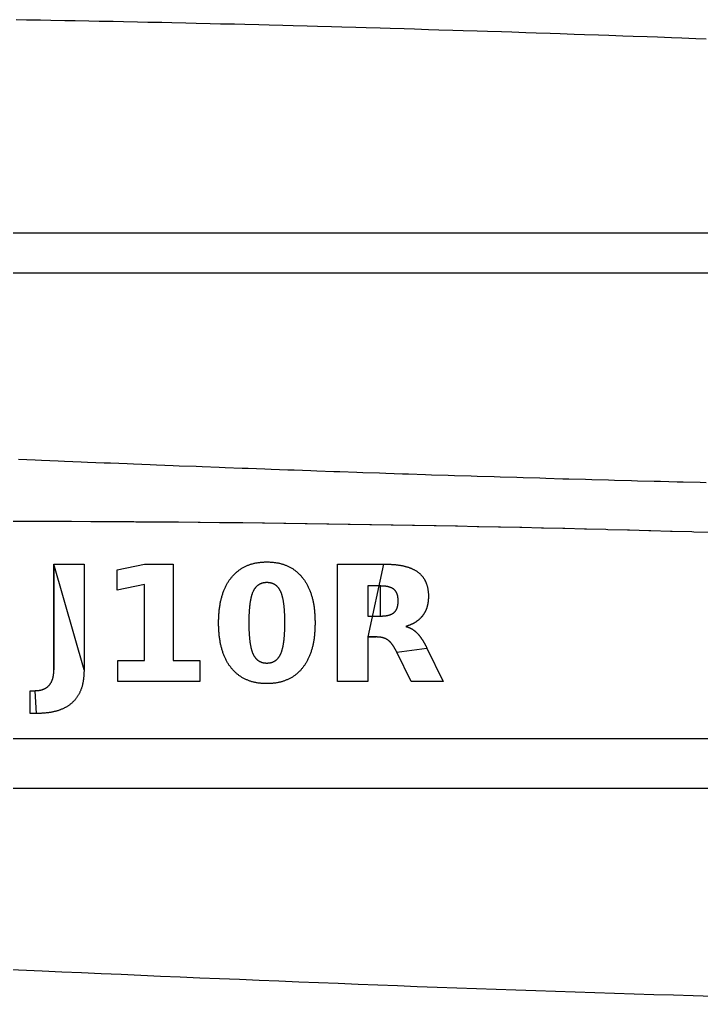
# Model space of a CAD drawing. Extents: x 27 to 271, y 44 to 138.
# Drawn here: x 197.56 to 215.52, y 66.01 to 91.72 of the extents above; entities that cross this region are included whole.
import ezdxf

# ---------------------------------------------------------------- set-up
doc = ezdxf.new("R2010")
doc.units = 0
doc.layers.add('jig_layer', color=7, linetype='CONTINUOUS')
doc.layers.add('jig_number_layer', color=7, linetype='CONTINUOUS')

msp = doc.modelspace()

# ---------------------------------------------------------------- linework, layer by layer
at = {"layer": 'jig_layer', "color": 7}
for points in [[(197.478579, 91.716939), (197.749281, 91.711943), (198.116579, 91.705932), (198.387174, 91.700937), (198.754579, 91.694925), (199.025281, 91.688914), (199.392678, 91.682903), (199.66338, 91.676891), (200.030774, 91.669892), (200.301581, 91.663881), (200.669076, 91.656882), (200.939877, 91.65087), (201.307378, 91.643871), (201.578281, 91.636872), (201.945881, 91.629873), (202.216777, 91.622874), (202.58438, 91.614887), (202.85528, 91.607888), (203.222981, 91.599873), (203.493779, 91.591886), (203.861475, 91.583871), (204.13238, 91.575884), (204.500175, 91.566881), (204.77108, 91.559882), (205.137681, 91.550879), (205.408578, 91.542892), (205.777578, 91.532873), (206.048579, 91.524886), (206.416478, 91.515883), (206.687479, 91.506881), (207.055381, 91.49689), (207.326481, 91.488875), (207.694479, 91.478884), (207.965681, 91.469881), (208.333681, 91.458875), (208.604877, 91.449872), (208.972878, 91.439881), (209.243975, 91.430878), (209.61208, 91.419871), (209.88318, 91.410869), (210.251379, 91.398874), (210.522479, 91.389871), (210.890779, 91.378865), (211.161977, 91.368874), (211.530277, 91.356879), (211.80158, 91.347877), (212.16988, 91.335882), (212.44118, 91.325891), (212.809579, 91.313897), (213.080978, 91.303906), (213.449479, 91.290896), (213.720979, 91.280905), (214.08968, 91.268911), (214.361279, 91.257904), (214.730076, 91.244894), (215.001678, 91.234931), (215.370481, 91.221921), (215.642176, 91.210914)], [(259.121478, 89.653919), (259.37998, 89.658915), (259.729179, 89.66089), (259.98628, 89.667918), (260.333377, 89.671925), (260.589076, 89.680928), (260.933576, 89.686939), (261.187277, 89.697946), (261.528879, 89.706949), (261.78028, 89.718943), (262.11788, 89.730938), (262.366376, 89.744936), (262.698478, 89.759922), (262.942778, 89.776912), (263.267678, 89.793902), (263.506678, 89.813911), (263.821378, 89.834909), (263.874879, 89.839904), (264.114878, 89.834909), (264.114878, 88.099905), (268.434879, 88.099905), (268.434879, 86.099903), (151.566781, 86.099903), (151.566781, 91.132905)], [(162.948214, 81.378266), (162.794312, 81.375275), (162.375715, 81.372283), (162.222713, 81.368276), (161.806613, 81.36328), (161.654411, 81.358285), (161.241415, 81.350298), (161.090415, 81.344287), (160.681015, 81.33328), (160.531313, 81.326281), (160.126612, 81.312283), (159.978711, 81.30328), (159.580614, 81.28629), (159.43521, 81.2763), (159.045715, 81.255302), (158.903512, 81.243308), (158.798616, 81.236309), (158.558614, 81.241304), (158.558614, 83.055307), (154.238511, 83.055307), (154.238511, 85.055303), (264.439614, 85.055303), (264.439614, 79.994305)], [(215.639817, 79.52815), (215.478611, 79.532158), (215.037808, 79.543164), (214.876614, 79.547172), (214.435715, 79.558179), (214.274411, 79.562186), (213.835014, 79.573193), (213.673715, 79.578188), (213.231411, 79.589195), (213.070115, 79.59419), (212.629112, 79.605197), (212.467817, 79.610192), (212.026714, 79.622187), (211.865413, 79.627182), (211.424215, 79.640192), (211.262812, 79.645188), (210.82171, 79.658198), (210.66031, 79.663194), (210.219016, 79.676204), (210.057712, 79.681199), (209.616511, 79.69421), (209.455114, 79.700221), (209.013814, 79.713232), (208.852414, 79.719243), (208.410914, 79.732253), (208.249514, 79.738265), (207.808014, 79.752235), (207.646614, 79.758246), (207.205114, 79.772244), (207.043615, 79.778256), (206.602011, 79.792254), (206.440512, 79.798265), (205.99871, 79.813223), (205.837115, 79.819262), (205.395113, 79.834277), (205.233516, 79.840288), (204.791414, 79.856262), (204.629715, 79.862273), (204.187611, 79.877287), (204.025912, 79.884258), (203.583712, 79.90026), (203.42201, 79.906272), (202.979714, 79.922274), (202.817913, 79.929273), (202.375513, 79.945275), (202.213715, 79.952274), (201.771115, 79.968276), (201.609212, 79.975275), (201.166411, 79.992265), (201.004514, 79.998276), (200.561615, 80.015266), (200.399613, 80.022265), (199.956513, 80.040271), (199.794512, 80.046282), (199.35131, 80.064288), (199.189315, 80.071287), (198.746116, 80.088277), (198.584016, 80.095276), (198.140814, 80.113282), (197.978615, 80.120281), (197.535512, 80.138286)], [(197.240423, 78.518404), (197.753024, 78.518404), (197.804419, 78.517275)], [(197.804419, 78.517405), (198.317019, 78.516276)], [(198.317019, 78.516403), (198.368519, 78.516403), (198.881122, 78.514428), (198.932622, 78.514408), (199.445321, 78.512432), (199.496722, 78.511304)], [(199.496722, 78.511405), (200.00952, 78.50943), (200.060921, 78.508301)], [(200.060921, 78.508405), (200.57362, 78.505414), (200.62512, 78.504285)], [(200.62512, 78.504403), (201.137924, 78.501412), (201.189319, 78.500283), (201.702122, 78.496275), (201.753622, 78.496278), (202.266324, 78.491283), (202.317723, 78.491274), (202.830619, 78.486279), (202.88202, 78.48515)], [(202.88202, 78.485404), (203.395021, 78.480409), (203.446518, 78.47928)], [(203.446518, 78.479401), (203.959519, 78.47339), (204.010923, 78.472261)], [(204.010923, 78.472402), (204.52402, 78.466391), (204.575517, 78.465262)], [(204.575517, 78.4654), (205.088724, 78.459389), (205.140221, 78.45826)], [(205.140221, 78.458407), (205.65342, 78.451408), (205.704923, 78.450279)], [(205.704923, 78.450406), (206.218322, 78.442391), (206.269824, 78.441262)], [(206.269824, 78.441406), (206.78322, 78.433419), (206.83472, 78.43229)], [(206.83472, 78.432403), (207.348119, 78.424416), (207.399723, 78.423287)], [(207.399723, 78.423403), (207.913122, 78.4144), (207.964622, 78.413271)], [(207.964622, 78.413401), (208.478222, 78.404398), (208.529722, 78.402422), (209.043422, 78.393391), (209.094922, 78.392262)], [(209.094922, 78.392403), (209.608623, 78.381397), (209.660216, 78.380268)], [(209.660216, 78.380403), (210.174022, 78.370413), (210.22562, 78.368437), (210.739417, 78.357402), (210.790923, 78.356273)], [(210.790923, 78.356403), (211.304821, 78.344409), (211.356321, 78.34328)], [(211.356321, 78.343401), (211.870222, 78.331407), (211.921722, 78.330278)], [(211.921722, 78.330402), (212.435818, 78.317391), (212.487318, 78.316263)], [(212.487318, 78.316407), (212.999724, 78.303396), (213.051223, 78.302267)], [(213.051223, 78.302405), (213.566923, 78.289395), (213.618521, 78.287419), (214.132617, 78.273393), (214.184222, 78.272264)], [(214.184222, 78.272405), (214.698419, 78.258407), (214.750023, 78.256431), (215.264424, 78.242405), (215.31602, 78.240429), (215.830319, 78.225387), (215.881924, 78.224258)], [(261.375618, 76.595404), (261.860721, 76.601415), (261.909317, 76.603391), (262.390918, 76.612422), (262.439119, 76.614398), (262.91652, 76.62642), (262.964419, 76.629412), (263.436221, 76.645414), (263.483519, 76.648405), (263.947622, 76.668415), (263.994118, 76.671407), (264.335319, 76.6904), (264.575318, 76.685405), (264.575318, 74.790401), (268.895319, 74.790401), (268.895319, 72.790399), (165.361324, 72.790399), (165.361324, 77.879402)], [(174.879421, 67.502122), (174.478518, 67.498115), (173.99922, 67.489112), (173.76622, 67.484116), (173.347318, 67.493119), (172.733722, 67.499131), (172.733722, 69.489119), (167.515619, 69.489119), (167.515619, 71.489121), (261.933523, 71.489121), (261.933523, 66.354118)], [(215.820921, 66.012107), (215.302716, 66.02715), (214.784424, 66.042108), (214.266024, 66.05811), (213.747621, 66.074112), (213.229023, 66.090114), (212.710423, 66.106116), (212.191518, 66.123105), (211.672622, 66.140095), (211.15342, 66.158101), (210.634222, 66.176107), (210.114921, 66.194113), (209.595522, 66.212118), (209.076019, 66.231112), (208.556318, 66.250105), (208.036422, 66.269099), (207.516318, 66.288093), (206.996022, 66.308102), (206.475621, 66.328112), (205.955118, 66.349109), (205.434523, 66.369119), (204.913921, 66.390116), (204.393419, 66.411113), (203.873123, 66.432111), (203.352919, 66.454124), (202.833018, 66.475121), (202.31332, 66.497106), (201.793721, 66.519091), (201.274322, 66.541077), (200.755219, 66.563118), (200.236221, 66.586119), (199.717519, 66.608104), (199.19902, 66.631134), (198.680719, 66.654135), (198.162522, 66.677136), (197.126919, 66.723135)]]:
    msp.add_lwpolyline(points, dxfattribs=at)
at = {"layer": 'jig_number_layer', "color": 7}
for points in [[(198.469115, 77.389467), (199.264933, 77.389467), (199.264933, 74.603073), (198.469115, 77.389467), (198.469115, 77.389467), (198.469115, 77.389467), (198.469115, 77.389467)], [(198.469115, 74.603073), (198.469115, 77.389467), (198.469115, 77.389467), (198.469115, 74.603073), (198.469115, 74.603073), (198.469115, 74.603073), (198.469115, 74.603073)], [(200.155833, 74.853187), (200.858634, 74.853187), (200.858634, 76.847897), (200.137231, 76.69907), (200.137231, 77.240637), (200.854496, 77.389467), (201.611038, 77.389467), (201.611038, 74.853187), (202.313839, 74.853187), (202.313839, 74.303348), (200.155833, 74.303348), (200.155833, 74.853187), (200.155833, 74.853187), (200.155833, 74.853187), (200.155833, 74.853187), (200.155833, 74.853187), (200.155833, 74.853187)], [(206.731139, 75.471234), (206.731139, 74.303348), (205.935323, 74.303348), (205.935323, 77.389467), (207.150756, 77.389467), (206.731139, 75.471234), (206.731139, 75.471234), (206.731139, 75.471234), (206.731139, 75.471234)], [(207.066004, 76.81276), (206.731139, 76.81276), (206.731139, 76.021071), (207.066004, 76.021071), (207.066004, 76.021071), (207.066004, 76.81276), (207.066004, 76.81276), (207.066004, 76.81276), (207.066004, 76.81276)], [(204.550397, 75.849505), (204.550397, 75.849505), (204.550397, 75.849505), (204.550397, 75.849505), (204.550397, 75.849505), (204.550397, 75.849505)], [(205.346215, 75.843302), (205.346215, 75.843302), (205.346215, 75.843302), (205.346215, 75.843302), (205.346215, 75.843302), (205.346215, 75.843302)], [(206.956448, 75.471234), (206.731139, 75.471234), (206.731139, 75.471234), (206.956448, 75.471234), (206.956448, 75.471234), (206.956448, 75.471234), (206.956448, 75.471234)], [(208.289706, 75.179783), (208.721717, 74.303348), (207.874227, 74.303348), (207.498021, 75.070227), (208.289706, 75.179783), (208.289706, 75.179783), (208.289706, 75.179783), (208.289706, 75.179783)], [(198.004026, 73.455854), (197.842796, 73.455854), (197.842796, 74.057368), (197.966818, 74.057368), (198.004026, 73.455854), (198.004026, 73.455854), (198.004026, 73.455854), (198.004026, 73.455854)]]:
    msp.add_lwpolyline(points, close=True, dxfattribs=at)
for points, knots in [([(205.346215, 75.843302), (205.345558, 75.825726), (205.344244, 75.790576), (205.342141, 75.737857), (205.339702, 75.685181), (205.336899, 75.632551), (205.333306, 75.579994), (205.328957, 75.527512), (205.323692, 75.475131), (205.317324, 75.422892), (205.310047, 75.373136), (205.301893, 75.32589), (205.293069, 75.281146), (205.283154, 75.23661), (205.2721, 75.192325), (205.259918, 75.148318), (205.246593, 75.104632), (205.232065, 75.06132), (205.216356, 75.018412), (205.200029, 74.977455), (205.183212, 74.938436), (205.166022, 74.901337), (205.147805, 74.864744), (205.128534, 74.828704), (205.108193, 74.793268), (205.086754, 74.758492), (205.064202, 74.72443), (205.040512, 74.691154), (205.016243, 74.659453), (204.991476, 74.629326), (204.96631, 74.600749), (204.940177, 74.573044), (204.913104, 74.546253), (204.885103, 74.520432), (204.85621, 74.49563), (204.826432, 74.471908), (204.795815, 74.449293), (204.764337, 74.42783), (204.732028, 74.407579), (204.698951, 74.388542), (204.665186, 74.370734), (204.630801, 74.354136), (204.595842, 74.338765), (204.560382, 74.324608), (204.524468, 74.311663), (204.48815, 74.299917), (204.450243, 74.289009), (204.410746, 74.279088), (204.369688, 74.270244), (204.328352, 74.262757), (204.286794, 74.256574), (204.245064, 74.251622), (204.203186, 74.247886), (204.1612, 74.245266), (204.119138, 74.243739), (204.077008, 74.243224), (204.034835, 74.243701), (203.992643, 74.245196), (203.950531, 74.247829), (203.908527, 74.251583), (203.866668, 74.256528), (203.824984, 74.262729), (203.783522, 74.270233), (203.742331, 74.279071), (203.702722, 74.289005), (203.66472, 74.299919), (203.628325, 74.311662), (203.59233, 74.324596), (203.55679, 74.338747), (203.521753, 74.354117), (203.487288, 74.370709), (203.453448, 74.388518), (203.4203, 74.407565), (203.387935, 74.427818), (203.356425, 74.449285), (203.325781, 74.471883), (203.295986, 74.495607), (203.267066, 74.520406), (203.239043, 74.546232), (203.211941, 74.573025), (203.185781, 74.600736), (203.160587, 74.629324), (203.135784, 74.659449), (203.111487, 74.691153), (203.087761, 74.724426), (203.06517, 74.758482), (203.043697, 74.793253), (203.023343, 74.82869), (203.004078, 74.864731), (202.985877, 74.901321), (202.968737, 74.938423), (202.952001, 74.977445), (202.935802, 75.018412), (202.920234, 75.06132), (202.905863, 75.104645), (202.892642, 75.148334), (202.880544, 75.192344), (202.869521, 75.236636), (202.859507, 75.281168), (202.850485, 75.325914), (202.84197, 75.373152), (202.834127, 75.422892), (202.82704, 75.475121), (202.82109, 75.527492), (202.816164, 75.579967), (202.812252, 75.632528), (202.809322, 75.685162), (202.807238, 75.737845), (202.806069, 75.790568), (202.805699, 75.843334), (202.806072, 75.896134), (202.80726, 75.948954), (202.809307, 76.001739), (202.812291, 76.054469), (202.816179, 76.107132), (202.821117, 76.159709), (202.827086, 76.212182), (202.834159, 76.264518), (202.841997, 76.314331), (202.850484, 76.361614), (202.859484, 76.406372), (202.869495, 76.450912), (202.880503, 76.495214), (202.892599, 76.539228), (202.905803, 76.58292), (202.920189, 76.626236), (202.935773, 76.669132), (202.952008, 76.710044), (202.968774, 76.748979), (202.985946, 76.785956), (203.004172, 76.822428), (203.02347, 76.858346), (203.043841, 76.893667), (203.065311, 76.928334), (203.087881, 76.9623), (203.111574, 76.995497), (203.135851, 77.027191), (203.160646, 77.057373), (203.18585, 77.086075), (203.212006, 77.113908), (203.239093, 77.140832), (203.267107, 77.16679), (203.296014, 77.191732), (203.325802, 77.215595), (203.356441, 77.238336), (203.387947, 77.259918), (203.420298, 77.280277), (203.453427, 77.29941), (203.487253, 77.317311), (203.521713, 77.333986), (203.556755, 77.349431), (203.592302, 77.363657), (203.628311, 77.376657), (203.664725, 77.388459), (203.702738, 77.399432), (203.742352, 77.409402), (203.783536, 77.4183), (203.825001, 77.425815), (203.866684, 77.432049), (203.908542, 77.437014), (203.950548, 77.44078), (203.992664, 77.443397), (204.034858, 77.444936), (204.077033, 77.4454), (204.119166, 77.444922), (204.161234, 77.443424), (204.203219, 77.440737), (204.2451, 77.43699), (204.286832, 77.432019), (204.328389, 77.425791), (204.36972, 77.418258), (204.410777, 77.409392), (204.450278, 77.399427), (204.488196, 77.388459), (204.524532, 77.376654), (204.560459, 77.363642), (204.595926, 77.349407), (204.630889, 77.33396), (204.665273, 77.317287), (204.699026, 77.299393), (204.732081, 77.280263), (204.76438, 77.25991), (204.795843, 77.238319), (204.826463, 77.215575), (204.856227, 77.191707), (204.885114, 77.166767), (204.913101, 77.140806), (204.940168, 77.113888), (204.966291, 77.086054), (204.991469, 77.057365), (205.016229, 77.027188), (205.040463, 76.99549), (205.064117, 76.962291), (205.086663, 76.928327), (205.1081, 76.893652), (205.128463, 76.858335), (205.147758, 76.822416), (205.165999, 76.785942), (205.183218, 76.748967), (205.200072, 76.710037), (205.216426, 76.66913), (205.232167, 76.626242), (205.246696, 76.582933), (205.260042, 76.539253), (205.272209, 76.495236), (205.283235, 76.450938), (205.293149, 76.406395), (205.30195, 76.361638), (205.310075, 76.314345), (205.317354, 76.264514), (205.323719, 76.212167), (205.32899, 76.159683), (205.333316, 76.107097), (205.336847, 76.054438), (205.339769, 76.001716), (205.342093, 75.948937), (205.344272, 75.896124), (205.345586, 75.860909), (205.346244, 75.843302)], [0, 0, 0, 0, 0.052763, 0.105524, 0.158284, 0.210958, 0.263636, 0.316316, 0.368938, 0.42156, 0.474178, 0.519778, 0.56538, 0.610982, 0.656641, 0.702299, 0.747954, 0.793644, 0.839331, 0.885017, 0.9259, 0.966782, 1.007663, 1.048516, 1.089368, 1.130221, 1.171058, 1.211898, 1.252738, 1.290807, 1.328878, 1.366951, 1.40504, 1.443118, 1.481197, 1.51925, 1.557307, 1.595362, 1.633517, 1.671673, 1.709829, 1.748011, 1.786192, 1.824372, 1.862536, 1.900698, 1.93886, 1.980851, 2.022844, 2.064837, 2.106855, 2.148872, 2.190886, 2.232973, 2.275058, 2.317144, 2.35936, 2.401573, 2.443785, 2.485928, 2.528071, 2.570216, 2.612337, 2.654457, 2.696579, 2.734816, 2.773053, 2.811286, 2.849539, 2.887792, 2.926044, 2.964266, 3.002488, 3.040709, 3.078777, 3.116843, 3.154909, 3.193009, 3.231109, 3.269211, 3.307317, 3.345411, 3.383505, 3.424359, 3.465218, 3.506077, 3.54694, 3.587798, 3.628656, 3.669521, 3.710384, 3.751247, 3.796884, 3.842525, 3.888166, 3.933806, 3.979444, 4.02508, 4.070723, 4.116364, 4.162008, 4.214711, 4.267416, 4.320119, 4.372822, 4.425526, 4.478228, 4.53096, 4.583692, 4.636426, 4.689258, 4.74209, 4.794921, 4.847723, 4.900525, 4.95333, 5.006139, 5.058947, 5.111753, 5.157404, 5.203053, 5.248704, 5.294347, 5.339988, 5.385628, 5.431263, 5.476896, 5.522529, 5.56329, 5.604054, 5.644819, 5.68559, 5.726358, 5.767125, 5.8079, 5.848678, 5.889455, 5.927649, 5.965838, 6.004028, 6.042209, 6.080393, 6.118578, 6.156723, 6.194871, 6.233019, 6.271264, 6.309514, 6.347762, 6.386051, 6.424337, 6.462623, 6.500893, 6.539166, 6.577441, 6.619564, 6.661691, 6.703817, 6.745965, 6.788111, 6.830255, 6.872472, 6.914687, 6.956905, 6.998995, 7.041083, 7.083174, 7.125193, 7.167214, 7.209236, 7.251234, 7.293229, 7.335223, 7.373424, 7.411623, 7.44982, 7.488036, 7.526251, 7.564467, 7.60265, 7.640834, 7.679016, 7.717151, 7.755283, 7.793417, 7.831582, 7.869749, 7.907917, 7.946078, 7.984243, 8.022408, 8.063162, 8.10392, 8.144678, 8.185437, 8.226199, 8.26696, 8.307741, 8.348524, 8.389309, 8.434988, 8.480669, 8.526349, 8.572012, 8.617673, 8.663336, 8.708948, 8.754558, 8.800165, 8.852891, 8.905619, 8.95835, 9.011127, 9.063902, 9.116677, 9.169533, 9.222392, 9.27525, 9.27525, 9.27525, 9.27525]), ([(207.150756, 77.389467), (207.164506, 77.389091), (207.192008, 77.388338), (207.233258, 77.387092), (207.274486, 77.385599), (207.315687, 77.383782), (207.356859, 77.381653), (207.397993, 77.378991), (207.439074, 77.37569), (207.480084, 77.371692), (207.518609, 77.367154), (207.554643, 77.362167), (207.588191, 77.356859), (207.621631, 77.350863), (207.654944, 77.344158), (207.688104, 77.336699), (207.72109, 77.328442), (207.753875, 77.319371), (207.786422, 77.309443), (207.816839, 77.299283), (207.845132, 77.288991), (207.871341, 77.278726), (207.897253, 77.267758), (207.922819, 77.256033), (207.948011, 77.243543), (207.972766, 77.23022), (207.99703, 77.216039), (208.020738, 77.200967), (208.043094, 77.185494), (208.064092, 77.169687), (208.083788, 77.153682), (208.102868, 77.136933), (208.121307, 77.119473), (208.139055, 77.101301), (208.156072, 77.082455), (208.172319, 77.062957), (208.187755, 77.042829), (208.202524, 77.021832), (208.216531, 76.999953), (208.22977, 76.977244), (208.242081, 76.954002), (208.253469, 76.930281), (208.26398, 76.906147), (208.273598, 76.881643), (208.282369, 76.856819), (208.290294, 76.831707), (208.29775, 76.805136), (208.304607, 76.777098), (208.310766, 76.747605), (208.315978, 76.717933), (208.320219, 76.68811), (208.323602, 76.658182), (208.326119, 76.628162), (208.327955, 76.598087), (208.328878, 76.567963), (208.329075, 76.540727), (208.32884, 76.516391), (208.328294, 76.494962), (208.327374, 76.473558), (208.326032, 76.452184), (208.324246, 76.430849), (208.322064, 76.40955), (208.319317, 76.38832), (208.316249, 76.367138), (208.312768, 76.34668), (208.308929, 76.326953), (208.304778, 76.30796), (208.300197, 76.289064), (208.295178, 76.270277), (208.289695, 76.251619), (208.283751, 76.233105), (208.277333, 76.214749), (208.270436, 76.196568), (208.263169, 76.178903), (208.255577, 76.161752), (208.247662, 76.145131), (208.239323, 76.128721), (208.230546, 76.112539), (208.221338, 76.096598), (208.211723, 76.080898), (208.201666, 76.065482), (208.191213, 76.050332), (208.180337, 76.035476), (208.169046, 76.020923), (208.15737, 76.006667), (208.145308, 75.992732), (208.132879, 75.979121), (208.120103, 75.965834), (208.106986, 75.95288), (208.093534, 75.940268), (208.079771, 75.927991), (208.0654, 75.915773), (208.05038, 75.903681), (208.034729, 75.891715), (208.018779, 75.880156), (208.002541, 75.869008), (207.986035, 75.85827), (207.969264, 75.847966), (207.952262, 75.83807), (207.935024, 75.828611), (207.916943, 75.819249), (207.897995, 75.810053), (207.878196, 75.801023), (207.858206, 75.792398), (207.83805, 75.784148), (207.817772, 75.776186), (207.797388, 75.768472), (207.776928, 75.760923), (207.756403, 75.753513), (207.742707, 75.748606), (207.735859, 75.746152)], [0, 0, 0, 0, 0.041268, 0.082536, 0.123806, 0.165033, 0.206258, 0.247485, 0.288689, 0.329891, 0.371092, 0.405055, 0.439018, 0.47298, 0.506966, 0.540952, 0.57494, 0.608965, 0.642991, 0.677013, 0.705157, 0.733303, 0.761448, 0.789556, 0.817671, 0.845789, 0.873877, 0.901964, 0.930049, 0.955418, 0.980794, 1.00617, 1.031562, 1.056958, 1.082355, 1.107718, 1.133076, 1.158431, 1.184707, 1.210988, 1.237268, 1.26359, 1.289907, 1.31622, 1.342546, 1.368875, 1.395205, 1.425325, 1.455449, 1.485576, 1.515689, 1.545804, 1.575918, 1.606055, 1.636188, 1.666319, 1.687761, 1.709195, 1.730626, 1.752028, 1.773439, 1.794851, 1.816253, 1.837655, 1.859057, 1.878502, 1.897939, 1.917378, 1.936826, 1.95627, 1.975715, 1.995155, 2.014598, 2.034043, 2.052452, 2.070859, 2.089265, 2.107668, 2.12608, 2.144487, 2.162891, 2.181292, 2.199699, 2.218119, 2.236545, 2.254974, 2.273404, 2.291834, 2.310265, 2.328706, 2.347146, 2.365588, 2.385288, 2.404987, 2.424687, 2.444376, 2.464068, 2.483756, 2.503421, 2.52308, 2.542739, 2.564497, 2.586257, 2.608017, 2.629806, 2.651589, 2.673372, 2.695191, 2.717013, 2.738836, 2.738836, 2.738836, 2.738836]), ([(204.550397, 75.849505), (204.550208, 75.862396), (204.549832, 75.888177), (204.549205, 75.926848), (204.548452, 75.965512), (204.547514, 76.004168), (204.546338, 76.042814), (204.544942, 76.081451), (204.543086, 76.120068), (204.540956, 76.158667), (204.538531, 76.194508), (204.535897, 76.227589), (204.533134, 76.257914), (204.530001, 76.288203), (204.526474, 76.31845), (204.52252, 76.348647), (204.518106, 76.378785), (204.513206, 76.408854), (204.507791, 76.438839), (204.502335, 76.466206), (204.49698, 76.490971), (204.491791, 76.513142), (204.486187, 76.535206), (204.480107, 76.557139), (204.473515, 76.57892), (204.466372, 76.600537), (204.458577, 76.621939), (204.450133, 76.643106), (204.441661, 76.662451), (204.4333, 76.680002), (204.42519, 76.695809), (204.416578, 76.71134), (204.407416, 76.726544), (204.397705, 76.741396), (204.387406, 76.755833), (204.376503, 76.769804), (204.364962, 76.783237), (204.35313, 76.795732), (204.341063, 76.807289), (204.328829, 76.817923), (204.316126, 76.828007), (204.30296, 76.837492), (204.289368, 76.846374), (204.275395, 76.854618), (204.261066, 76.862204), (204.246416, 76.86912), (204.231082, 76.875515), (204.215046, 76.881247), (204.198356, 76.886325), (204.181431, 76.89063), (204.164314, 76.894172), (204.147049, 76.896989), (204.129668, 76.89916), (204.112181, 76.900516), (204.094638, 76.901377), (204.077066, 76.901654), (204.059484, 76.901375), (204.041915, 76.900521), (204.024407, 76.899141), (204.006989, 76.897063), (203.989706, 76.894192), (203.972568, 76.890624), (203.955616, 76.886332), (203.938899, 76.88127), (203.922826, 76.875537), (203.907438, 76.869148), (203.892725, 76.862233), (203.878331, 76.854646), (203.864291, 76.846397), (203.850619, 76.837525), (203.83738, 76.82803), (203.824579, 76.817964), (203.812263, 76.807323), (203.800093, 76.795771), (203.788142, 76.783286), (203.776478, 76.769856), (203.765423, 76.755909), (203.754984, 76.741482), (203.745134, 76.726637), (203.735841, 76.711428), (203.727086, 76.695895), (203.718853, 76.680077), (203.710425, 76.662515), (203.70187, 76.643192), (203.693392, 76.622046), (203.685595, 76.600645), (203.678434, 76.579031), (203.671857, 76.557241), (203.665806, 76.535296), (203.66023, 76.513218), (203.655076, 76.491032), (203.649779, 76.46625), (203.644371, 76.438871), (203.639007, 76.408875), (203.634143, 76.378801), (203.629755, 76.348661), (203.625819, 76.318467), (203.622277, 76.288224), (203.619112, 76.25794), (203.616304, 76.227623), (203.613576, 76.194549), (203.610973, 76.158716), (203.608608, 76.120123), (203.606595, 76.081509), (203.605071, 76.042872), (203.603747, 76.004226), (203.602793, 75.965567), (203.602113, 75.9269), (203.601773, 75.888226), (203.601679, 75.849405), (203.601766, 75.81044), (203.602111, 75.771331), (203.602791, 75.732229), (203.603755, 75.693137), (203.604964, 75.654054), (203.60664, 75.61499), (203.608533, 75.575937), (203.61097, 75.536913), (203.613633, 75.500671), (203.616267, 75.467192), (203.619166, 75.436503), (203.622369, 75.405842), (203.625906, 75.375218), (203.629857, 75.344643), (203.63423, 75.314119), (203.639069, 75.283657), (203.644422, 75.253274), (203.64981, 75.225525), (203.655099, 75.200394), (203.660235, 75.177874), (203.665811, 75.155464), (203.671832, 75.133177), (203.678406, 75.111054), (203.685566, 75.089111), (203.69337, 75.067378), (203.701878, 75.045901), (203.710455, 75.026314), (203.718901, 75.008562), (203.727114, 74.992616), (203.73584, 74.976953), (203.745119, 74.961617), (203.754971, 74.946645), (203.765423, 74.932095), (203.776482, 74.918015), (203.788164, 74.904458), (203.80012, 74.891855), (203.812308, 74.880224), (203.824615, 74.869506), (203.837391, 74.859344), (203.850623, 74.849769), (203.864288, 74.840805), (203.878336, 74.83248), (203.892736, 74.824804), (203.907462, 74.81781), (203.92286, 74.811367), (203.938928, 74.805568), (203.955638, 74.80046), (203.972586, 74.796125), (203.989727, 74.792557), (204.007017, 74.789716), (204.024426, 74.787537), (204.041945, 74.786184), (204.059521, 74.785324), (204.077079, 74.785041), (204.094594, 74.785338), (204.112054, 74.786218), (204.129422, 74.787903), (204.146732, 74.789906), (204.163887, 74.792823), (204.180895, 74.79641), (204.197712, 74.800742), (204.21429, 74.805847), (204.230252, 74.811623), (204.245554, 74.818065), (204.260201, 74.825059), (204.274523, 74.832733), (204.288489, 74.841061), (204.302075, 74.850024), (204.315228, 74.8596), (204.327938, 74.869745), (204.340168, 74.880458), (204.352287, 74.892095), (204.364208, 74.904693), (204.375853, 74.918264), (204.386888, 74.932347), (204.397301, 74.946907), (204.407137, 74.961872), (204.41639, 74.977208), (204.425114, 74.992855), (204.433301, 75.008794), (204.441724, 75.02654), (204.45027, 75.046127), (204.458757, 75.067606), (204.466555, 75.08934), (204.473714, 75.111287), (204.480286, 75.133409), (204.48631, 75.155692), (204.491886, 75.178097), (204.497026, 75.200615), (204.502342, 75.225743), (204.507754, 75.253493), (204.513142, 75.283879), (204.518032, 75.314339), (204.52245, 75.344861), (204.526407, 75.375437), (204.529963, 75.406058), (204.533096, 75.436722), (204.535882, 75.467418), (204.538551, 75.500888), (204.540981, 75.537138), (204.543164, 75.576163), (204.544915, 75.615215), (204.546452, 75.654281), (204.547622, 75.693362), (204.548441, 75.732456), (204.549226, 75.771555), (204.549845, 75.810663), (204.550222, 75.836734), (204.550411, 75.84977)], [0, 0, 0, 0, 0.038677, 0.077353, 0.116027, 0.154691, 0.193354, 0.232017, 0.270678, 0.309335, 0.347991, 0.378442, 0.408891, 0.439339, 0.469792, 0.500245, 0.530699, 0.561167, 0.591637, 0.622106, 0.644879, 0.667646, 0.690413, 0.713166, 0.735922, 0.758678, 0.781456, 0.804244, 0.827032, 0.844798, 0.86256, 0.880323, 0.898063, 0.915803, 0.933543, 0.951249, 0.968953, 0.986651, 1.002854, 1.019058, 1.035264, 1.051495, 1.067721, 1.083954, 1.10015, 1.116344, 1.132538, 1.149972, 1.167413, 1.184855, 1.202345, 1.219834, 1.237322, 1.254877, 1.27244, 1.290005, 1.307591, 1.325182, 1.342767, 1.36027, 1.377788, 1.395308, 1.412772, 1.430232, 1.44769, 1.463943, 1.480196, 1.496447, 1.512738, 1.529033, 1.545325, 1.561596, 1.57787, 1.594137, 1.611916, 1.629698, 1.647483, 1.66529, 1.683102, 1.700916, 1.71875, 1.736581, 1.754405, 1.777182, 1.799962, 1.822741, 1.845502, 1.868259, 1.891017, 1.913789, 1.936567, 1.959342, 1.989814, 2.020285, 2.050755, 2.081204, 2.111653, 2.142102, 2.172549, 2.202996, 2.233442, 2.272108, 2.310774, 2.349438, 2.388105, 2.426773, 2.465441, 2.504117, 2.542792, 2.581467, 2.620578, 2.659687, 2.698798, 2.737899, 2.777, 2.816101, 2.855196, 2.894295, 2.933396, 2.964215, 2.995042, 3.025869, 3.056696, 3.087524, 3.118352, 3.149201, 3.180051, 3.210902, 3.233998, 3.257094, 3.280191, 3.303273, 3.326346, 3.349419, 3.372512, 3.395609, 3.418707, 3.436647, 3.454578, 3.472507, 3.490425, 3.508341, 3.526262, 3.544153, 3.562037, 3.579929, 3.596247, 3.612559, 3.628872, 3.645205, 3.66154, 3.677884, 3.694177, 3.710477, 3.726775, 3.744232, 3.761702, 3.779174, 3.796695, 3.814211, 3.831726, 3.849313, 3.86691, 3.88451, 3.901982, 3.919457, 3.936938, 3.954324, 3.97172, 3.989119, 4.006457, 4.0238, 4.041138, 4.057361, 4.073588, 4.089814, 4.106086, 4.122354, 4.138628, 4.154876, 4.171126, 4.187387, 4.205262, 4.223137, 4.241015, 4.258918, 4.276823, 4.294724, 4.312641, 4.330557, 4.348471, 4.371563, 4.394653, 4.417743, 4.440824, 4.463899, 4.486971, 4.510065, 4.533161, 4.556258, 4.587117, 4.617975, 4.648833, 4.679663, 4.710492, 4.741321, 4.772141, 4.802962, 4.833784, 4.872868, 4.911953, 4.95104, 4.990141, 5.029239, 5.068335, 5.107448, 5.14656, 5.185671, 5.185671, 5.185671, 5.185671]), ([(207.066004, 76.021071), (207.071611, 76.021257), (207.082826, 76.02163), (207.099645, 76.022221), (207.116464, 76.022683), (207.133255, 76.023631), (207.150039, 76.024558), (207.166808, 76.025683), (207.183541, 76.02724), (207.200248, 76.029014), (207.21589, 76.031047), (207.230451, 76.033323), (207.243947, 76.035713), (207.25739, 76.038396), (207.270761, 76.041444), (207.284057, 76.044822), (207.297256, 76.048582), (207.310346, 76.052721), (207.323313, 76.057255), (207.33539, 76.06192), (207.346592, 76.066637), (207.356927, 76.071356), (207.367108, 76.076384), (207.377111, 76.081745), (207.386927, 76.087439), (207.396506, 76.09351), (207.405845, 76.099927), (207.414903, 76.106713), (207.42352, 76.113781), (207.431702, 76.121095), (207.439438, 76.128642), (207.446851, 76.136517), (207.45397, 76.14467), (207.460756, 76.153108), (207.467197, 76.161806), (207.47332, 76.170729), (207.479084, 76.179894), (207.484708, 76.189627), (207.490143, 76.199943), (207.495343, 76.210843), (207.500117, 76.221939), (207.504492, 76.233202), (207.508487, 76.244603), (207.512138, 76.25612), (207.515403, 76.267753), (207.518357, 76.279473), (207.521185, 76.292013), (207.523788, 76.305382), (207.526145, 76.319569), (207.528154, 76.333804), (207.529688, 76.348097), (207.531031, 76.362409), (207.532024, 76.376758), (207.532694, 76.391127), (207.533035, 76.40551), (207.533132, 76.419844), (207.533029, 76.434128), (207.532694, 76.448359), (207.532019, 76.462576), (207.531052, 76.476769), (207.529841, 76.490941), (207.528131, 76.505061), (207.526256, 76.519166), (207.523834, 76.53319), (207.521215, 76.546405), (207.518373, 76.558789), (207.515443, 76.570369), (207.512158, 76.58185), (207.50854, 76.59323), (207.504541, 76.60448), (207.500144, 76.615576), (207.495368, 76.626516), (207.490164, 76.637257), (207.484711, 76.64741), (207.479074, 76.656988), (207.473295, 76.665998), (207.467171, 76.674784), (207.460708, 76.683327), (207.453911, 76.691612), (207.4468, 76.699618), (207.439379, 76.707324), (207.43165, 76.714707), (207.423476, 76.721886), (207.414849, 76.72882), (207.40577, 76.73547), (207.396421, 76.74175), (207.386835, 76.747678), (207.377021, 76.753243), (207.36702, 76.758479), (207.356847, 76.763386), (207.346528, 76.767979), (207.335336, 76.772574), (207.323261, 76.77713), (207.31028, 76.781557), (207.297182, 76.785607), (207.283973, 76.78926), (207.270684, 76.792577), (207.257316, 76.795559), (207.243883, 76.798215), (207.230397, 76.80055), (207.215843, 76.802776), (207.200201, 76.804712), (207.183501, 76.806549), (207.16676, 76.808015), (207.15, 76.809271), (207.133215, 76.810209), (207.116415, 76.810942), (207.099609, 76.811683), (207.082786, 76.812122), (207.071574, 76.812465), (207.065967, 76.812636)], [0, 0, 0, 0, 0.016831, 0.033662, 0.05049, 0.067302, 0.084112, 0.10092, 0.117719, 0.134522, 0.151322, 0.165033, 0.178734, 0.192437, 0.206152, 0.219871, 0.233587, 0.247319, 0.261052, 0.274791, 0.286151, 0.297512, 0.30887, 0.320209, 0.331555, 0.342903, 0.354225, 0.365539, 0.376847, 0.387651, 0.398452, 0.409258, 0.420088, 0.430916, 0.441732, 0.452552, 0.463373, 0.474203, 0.486269, 0.498342, 0.510423, 0.522501, 0.534582, 0.546661, 0.558738, 0.570825, 0.582916, 0.597301, 0.611678, 0.626056, 0.640421, 0.6548, 0.669179, 0.683566, 0.697951, 0.712337, 0.726566, 0.740803, 0.75504, 0.76926, 0.783479, 0.797705, 0.811926, 0.82616, 0.840391, 0.852337, 0.864274, 0.876222, 0.888157, 0.900092, 0.912033, 0.923958, 0.935893, 0.947828, 0.958523, 0.969226, 0.979934, 0.990643, 1.001355, 1.012075, 1.022758, 1.033441, 1.044132, 1.055384, 1.066635, 1.077885, 1.089163, 1.100438, 1.111723, 1.123024, 1.134315, 1.145604, 1.159316, 1.173025, 1.186744, 1.20044, 1.214133, 1.227831, 1.241524, 1.255209, 1.268889, 1.28569, 1.302488, 1.319287, 1.336102, 1.352909, 1.369717, 1.38655, 1.403376, 1.420202, 1.420202, 1.420202, 1.420202]), ([(207.735732, 75.746155), (207.739683, 75.745007), (207.747585, 75.742712), (207.759427, 75.739231), (207.771238, 75.735679), (207.783004, 75.732011), (207.794718, 75.728216), (207.806365, 75.724238), (207.817921, 75.720038), (207.829377, 75.71559), (207.840777, 75.710821), (207.852094, 75.705692), (207.863324, 75.70023), (207.874413, 75.694465), (207.885356, 75.688404), (207.896157, 75.682074), (207.906811, 75.675496), (207.91731, 75.668665), (207.92767, 75.661611), (207.938041, 75.654201), (207.948435, 75.646461), (207.958847, 75.638389), (207.969096, 75.630114), (207.979172, 75.621633), (207.989088, 75.612973), (207.998851, 75.604142), (208.008454, 75.595138), (208.017907, 75.585981), (208.027621, 75.576262), (208.037588, 75.565974), (208.047759, 75.555076), (208.057762, 75.54403), (208.067586, 75.532822), (208.077241, 75.521462), (208.086737, 75.509964), (208.096056, 75.498321), (208.105228, 75.486566), (208.114801, 75.473972), (208.124739, 75.460516), (208.135017, 75.446184), (208.145095, 75.431713), (208.154986, 75.417115), (208.164682, 75.402387), (208.174212, 75.387551), (208.183549, 75.372596), (208.19273, 75.357546), (208.202248, 75.341569), (208.212072, 75.324642), (208.222193, 75.306768), (208.232144, 75.288796), (208.241956, 75.270747), (208.251651, 75.252634), (208.261238, 75.234462), (208.270774, 75.216262), (208.280248, 75.198027), (208.286546, 75.18586), (208.289694, 75.179777)], [0, 0, 0, 0, 0.012343, 0.024686, 0.037029, 0.049343, 0.061659, 0.07397, 0.086262, 0.098545, 0.110834, 0.123329, 0.135815, 0.148293, 0.160818, 0.173338, 0.185847, 0.198379, 0.210911, 0.223445, 0.236615, 0.249788, 0.262964, 0.276131, 0.289294, 0.302459, 0.315622, 0.328784, 0.341939, 0.356847, 0.371754, 0.386656, 0.401554, 0.416463, 0.43138, 0.446289, 0.461201, 0.476109, 0.493747, 0.511382, 0.529016, 0.546649, 0.564281, 0.581915, 0.599545, 0.617172, 0.634801, 0.655339, 0.675882, 0.696424, 0.716966, 0.737512, 0.758057, 0.778602, 0.799154, 0.819703, 0.819703, 0.819703, 0.819703]), ([(207.498021, 75.070227), (207.495329, 75.075413), (207.489942, 75.085789), (207.481825, 75.101335), (207.473654, 75.116853), (207.465395, 75.132319), (207.457015, 75.147714), (207.448492, 75.163026), (207.439801, 75.178241), (207.430906, 75.193334), (207.422299, 75.207435), (207.414004, 75.220554), (207.40606, 75.232715), (207.397922, 75.244748), (207.389585, 75.256647), (207.381044, 75.268403), (207.372268, 75.279991), (207.363276, 75.291418), (207.354055, 75.302669), (207.345164, 75.313046), (207.336651, 75.322583), (207.328562, 75.331317), (207.320283, 75.339866), (207.311836, 75.34824), (207.303181, 75.356393), (207.294327, 75.364319), (207.285263, 75.371998), (207.275991, 75.379405), (207.266754, 75.386327), (207.257568, 75.392761), (207.248479, 75.398769), (207.23922, 75.404518), (207.229793, 75.410002), (207.220211, 75.415229), (207.210489, 75.420205), (207.200639, 75.424929), (207.190668, 75.429396), (207.180278, 75.433741), (207.169459, 75.437928), (207.158211, 75.441937), (207.146859, 75.445636), (207.135422, 75.449054), (207.123907, 75.452191), (207.112313, 75.455016), (207.100687, 75.457674), (207.088973, 75.459884), (207.07672, 75.461963), (207.063896, 75.463722), (207.050545, 75.465381), (207.037158, 75.466766), (207.023731, 75.467765), (207.01029, 75.468658), (206.996845, 75.469605), (206.983368, 75.470067), (206.96989, 75.470658), (206.960901, 75.471031), (206.956406, 75.471217)], [0, 0, 0, 0, 0.01753, 0.035072, 0.052612, 0.070144, 0.08767, 0.105195, 0.122718, 0.140234, 0.157751, 0.172275, 0.186798, 0.201326, 0.215854, 0.230383, 0.244916, 0.25946, 0.274003, 0.288552, 0.300451, 0.312354, 0.324262, 0.33615, 0.348035, 0.359928, 0.371797, 0.383669, 0.395525, 0.406418, 0.41731, 0.428206, 0.43911, 0.450024, 0.460947, 0.471871, 0.482792, 0.493721, 0.505653, 0.517593, 0.529539, 0.541465, 0.553402, 0.565338, 0.577263, 0.589176, 0.601094, 0.614544, 0.628002, 0.641454, 0.654916, 0.668391, 0.681866, 0.695348, 0.708841, 0.722338, 0.722338, 0.722338, 0.722338]), ([(197.966818, 74.057368), (197.972482, 74.057651), (197.983811, 74.058215), (198.000801, 74.059125), (198.017769, 74.060158), (198.03471, 74.061382), (198.051614, 74.062857), (198.068479, 74.064637), (198.085288, 74.066825), (198.102018, 74.0695), (198.117958, 74.072578), (198.133099, 74.076003), (198.147435, 74.079736), (198.161649, 74.083939), (198.175732, 74.088591), (198.189664, 74.093707), (198.203421, 74.099284), (198.216976, 74.105339), (198.230305, 74.111881), (198.243104, 74.118745), (198.255373, 74.125895), (198.267108, 74.133306), (198.278576, 74.141125), (198.289782, 74.14931), (198.300673, 74.157905), (198.311262, 74.166861), (198.321518, 74.17619), (198.33144, 74.185866), (198.341125, 74.195988), (198.350512, 74.206588), (198.359615, 74.217626), (198.368319, 74.228986), (198.376619, 74.240651), (198.384534, 74.252585), (198.39205, 74.264775), (198.399168, 74.277203), (198.405901, 74.289849), (198.412451, 74.303168), (198.418808, 74.317148), (198.424903, 74.331804), (198.430527, 74.346646), (198.435688, 74.36165), (198.44041, 74.376795), (198.444689, 74.392063), (198.44853, 74.407439), (198.451937, 74.422909), (198.455086, 74.439285), (198.457926, 74.456571), (198.460414, 74.474759), (198.462442, 74.493014), (198.464209, 74.511301), (198.465524, 74.529631), (198.466619, 74.547983), (198.467621, 74.566354), (198.468347, 74.584751), (198.468878, 74.597014), (198.469143, 74.603147)], [0, 0, 0, 0, 0.017013, 0.034028, 0.051042, 0.068012, 0.08498, 0.101946, 0.118885, 0.135826, 0.152765, 0.167581, 0.182388, 0.197199, 0.21204, 0.226876, 0.241717, 0.256562, 0.271407, 0.28625, 0.300123, 0.313998, 0.327881, 0.341752, 0.355621, 0.369494, 0.38335, 0.397205, 0.411063, 0.425366, 0.439673, 0.453976, 0.468291, 0.482613, 0.496928, 0.511247, 0.525574, 0.539899, 0.555768, 0.571639, 0.587508, 0.603374, 0.619233, 0.635093, 0.650938, 0.666773, 0.682609, 0.700962, 0.719318, 0.737675, 0.756058, 0.774431, 0.792804, 0.811212, 0.829623, 0.848037, 0.848037, 0.848037, 0.848037]), ([(199.264933, 74.603073), (199.264351, 74.589938), (199.263187, 74.563666), (199.261139, 74.524271), (199.25883, 74.484926), (199.256073, 74.445644), (199.252739, 74.406441), (199.248638, 74.367331), (199.243606, 74.32835), (199.23753, 74.289541), (199.230573, 74.252649), (199.222774, 74.217708), (199.214346, 74.184705), (199.204877, 74.151962), (199.194343, 74.119524), (199.182751, 74.087426), (199.170081, 74.055729), (199.156306, 74.02449), (199.141448, 73.993744), (199.12588, 73.964307), (199.109687, 73.936186), (199.092974, 73.909365), (199.075338, 73.883152), (199.056786, 73.857588), (199.037338, 73.832706), (199.017012, 73.808559), (198.995816, 73.785191), (198.973771, 73.762647), (198.950673, 73.740755), (198.926499, 73.71961), (198.901312, 73.699215), (198.875363, 73.679765), (198.848712, 73.661262), (198.821423, 73.643685), (198.793551, 73.627031), (198.765137, 73.611296), (198.736239, 73.596447), (198.705617, 73.581875), (198.673241, 73.567709), (198.639102, 73.554067), (198.604562, 73.541504), (198.569665, 73.530006), (198.534457, 73.519535), (198.498985, 73.510058), (198.463277, 73.50157), (198.427374, 73.494032), (198.389173, 73.487016), (198.348663, 73.480712), (198.305869, 73.475166), (198.262945, 73.470594), (198.219927, 73.466864), (198.176843, 73.463824), (198.133696, 73.461351), (198.090503, 73.459298), (198.047273, 73.457505), (198.01845, 73.45641), (198.004038, 73.455863)], [0, 0, 0, 0, 0.039445, 0.078893, 0.118341, 0.157684, 0.197026, 0.236369, 0.275648, 0.314926, 0.354198, 0.388254, 0.42231, 0.456368, 0.49049, 0.52461, 0.558731, 0.592874, 0.627014, 0.661152, 0.692752, 0.724345, 0.755938, 0.787512, 0.819086, 0.850659, 0.882182, 0.913708, 0.94523, 0.977631, 1.010034, 1.042436, 1.074895, 1.107346, 1.139797, 1.172284, 1.204767, 1.237251, 1.274007, 1.310766, 1.347524, 1.38425, 1.420976, 1.457704, 1.494387, 1.531069, 1.567751, 1.610896, 1.654045, 1.697194, 1.740385, 1.783576, 1.826766, 1.870033, 1.9133, 1.956567, 1.956567, 1.956567, 1.956567])]:
    msp.add_open_spline(points, degree=3, knots=knots, dxfattribs=at)

doc.saveas('drawing.dxf')
